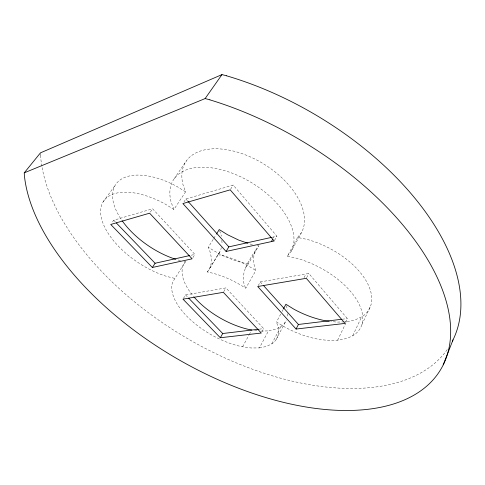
<?xml version="1.0" encoding="UTF-8"?>
<svg xmlns="http://www.w3.org/2000/svg" width="485" height="485" viewBox="0 0 485 485"><rect width="100%" height="100%" fill="white"/><g stroke="black" fill="none" stroke-linecap="round" stroke-linejoin="round"><path stroke-width="0.36" stroke-dasharray="2.42 1.82" d="M257.268 245.555L258.723 245.865C252.491 252.449 252.527 262.579 255.831 270.563L245.768 288.272C234.103 280.597 221.13 274.686 207.38 272C213.254 265.059 211.775 254.964 208.338 247.235L213.4 239.032M210.084 267.902L220.633 250.478L221.293 247.532M255.51 250.272C248.502 261.397 238.723 274.734 245.768 288.272M361.877 324.695L370.746 305.641M352.801 335.608L361.586 316.863M337.621 340.246L346.435 321.816L355.032 319.967L362.149 316.596A64.032 35.241 27.3 0 0 363.223 276.365A64.032 35.241 27.3 0 0 307.005 239.384L297.626 237.474L287.308 256.238L296.778 258.269A64.954 34.49 27.5 0 1 353.904 295.662A64.954 34.49 27.5 0 1 353.365 335.359C342.416 341.573 329.285 341.082 317.269 339.021A64.954 34.49 27.5 0 1 284.44 326.872L276.511 321.973L280.688 314.098M345.666 322.21L347.393 318.596L308.818 273.498L260.281 281.93L258.081 285.859M276.22 339.415L285.362 321.973M271.806 343.816L280.894 326.52M306.611 277.705L308.818 273.498M304.083 277.584L305.98 273.989M282.082 311.473L283.125 309.509M183.991 261.36L185.391 261.682L172.612 282.221A59.291 28.924 29.9 0 0 241.882 346.678L251.072 347.981L259.402 347.915L268.478 330.891L275.632 329.279L281.342 326.284A58.521 29.621 29.9 0 0 286.38 320.045M261.973 331.776L263.676 328.618L225.937 287.902L185.573 294.916L183.354 298.542M242.591 346.781L248.932 335.171M249.284 334.523L251.048 331.303M287.308 256.238L291.061 251.576L301.421 232.703A67.858 39.685 31.8 0 0 247.017 155.497A67.858 39.685 31.8 0 0 182.984 184.676L185.585 191.878L173.897 209.478L165.203 204.076A62.977 32.071 33.4 0 0 100.625 212.272A62.977 32.071 33.4 0 0 167.155 276.553L174.885 278.408M274.534 240.39L276.917 236.189L233.2 185.07L185.888 198.989L184.009 201.839M273.419 238.014L274.104 236.813M245.131 268.235L248.296 263.931L258.723 245.865M223.724 291.691L225.937 287.902M185.391 261.682L183.057 265.586A58.521 29.621 29.9 0 0 193.685 296.59M207.38 272L220.633 250.478M213.788 238.402L216.122 234.619M192.927 257.565L194.897 254.407L152.611 208.786L113.708 220.232L111.58 223.245M230.575 189.247L233.2 185.07M174.212 178.722L186.428 160.796M150.362 212.084L152.611 208.786M103.196 201.772L115.297 185.131M297.626 237.474L301.421 232.703M191.211 255.225L194.897 254.407M271.909 237.298L276.917 236.189M259.402 347.915L266.556 346.448L272.249 343.592A59.291 28.924 29.9 0 0 278.214 327.611L276.511 321.973M259.196 329.151L263.676 328.618M342.198 319.221L347.393 318.596M344.192 321.882L336.711 322.113L330.752 321.428M344.938 321.858L346.435 321.816M260.936 331.073L268.478 330.891M254.558 330.37L257.371 330.734M250.005 244.016L252.909 244.634M217.874 254.673C231.478 257.171 244.331 262.961 255.831 270.563M248.296 263.931C233.976 261.294 220.439 255.243 208.338 247.235M180.505 260.56L177.716 259.918A62.11 32.798 33.6 0 1 176.382 259.511M185.585 191.878L177.025 186.543A62.11 32.798 33.6 0 0 121.462 179.074A62.11 32.798 33.6 0 0 121.838 220.269M113.708 220.232L115.284 221.869M185.573 294.916L187.665 297.093M185.888 198.989L187.404 200.681M260.281 281.93L262.791 284.731M173.897 209.478L171.163 202.312A68.888 38.909 31.7 0 1 235.122 174.345A68.888 38.909 31.7 0 1 291.061 251.576M219.681 230.89L221.463 236.177M286.314 305.683L287.52 309.957M221.821 240.366L222.124 243.852M40.479 153.472L40.485 155.327M447.218 349.606A232.339 128.871 30.7 0 1 225.968 358.415A232.339 128.871 30.7 0 1 41.983 166.937M41.855 166.209A232.339 128.871 30.7 0 1 40.522 155.345M287.75 313.692A58.521 29.621 29.9 0 1 287.466 316.475"/><path stroke-width="0.73" d="M443.211 364.841L453.02 339.846M296.074 329.042L345.09 323.41L306.29 278.305L257.717 286.514L296.074 329.042L298.427 324.459L341.458 319.306M283.47 308.854L285.907 304.259L293.728 309.103A64.032 35.241 27.3 0 0 326.211 320.906L329.26 321.258M220.323 337.748L261.294 333.043L223.355 292.328L182.984 299.148L220.323 337.748L222.718 333.522L258.45 329.242M271.376 241.603L272.74 239.208M226.083 251.448L274.195 240.99L230.199 189.841L182.881 203.548L226.083 251.448L228.835 246.871L271.182 237.462M216.51 233.988L219.232 229.569L227.544 234.734L238.681 240.087L247.883 243.276M152.351 267.477L192.139 258.826L149.61 213.188L110.725 224.452L152.351 267.477L155.103 263.252L189.738 255.553M209.884 99.855A236.638 125.524 30.7 0 1 449.419 315.735A236.638 125.524 30.7 0 1 255.928 394.426A236.638 125.524 30.7 0 1 24.365 175.297L24.25 172.836L205.131 98.564L221.96 74.611L226.634 75.787M24.25 172.836L40.473 152.848L221.96 74.611M251.751 330.012L251.042 329.921A58.521 29.621 29.9 0 1 194.17 297.147M205.131 98.564L209.878 99.813M116.327 222.961L155.103 263.252M188.713 298.178L222.718 333.522M187.913 201.245L228.835 246.871M263.294 285.289L298.427 324.459M226.64 75.83A232.339 128.871 30.7 0 1 452.329 341.21M175.709 259.299A62.11 32.798 33.6 0 1 122.25 220.863"/></g></svg>
